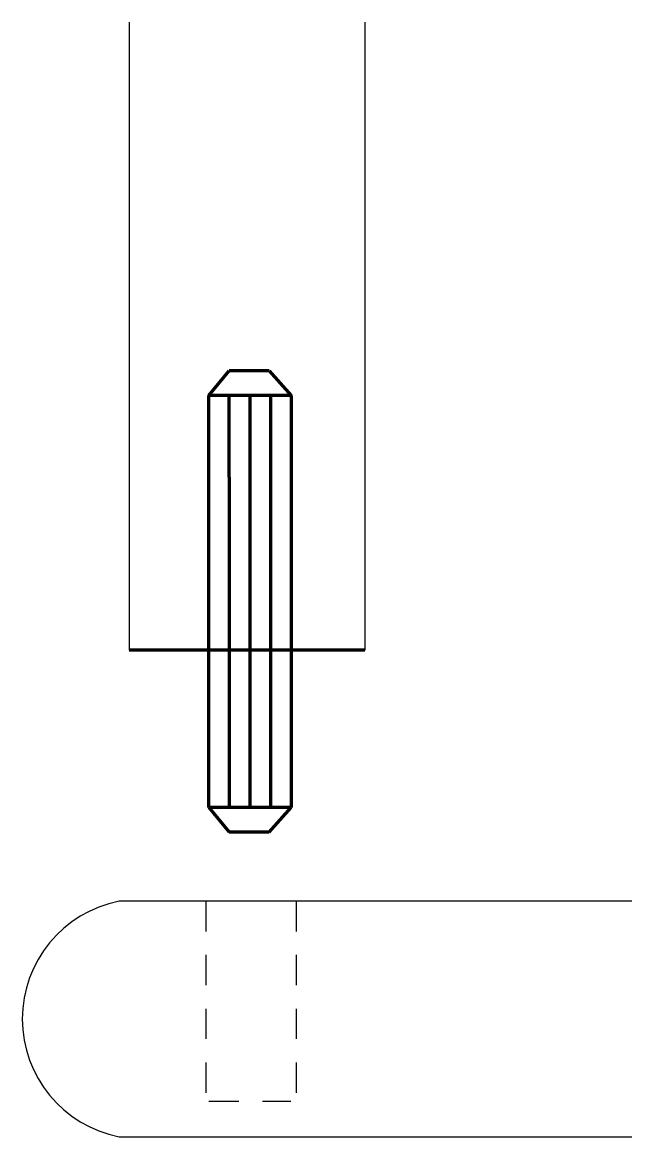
# Model space of a CAD drawing. Header units: centimetres. Extents: x 60.5 to 65.67, y 428 to 437.47.
import ezdxf

# ---------------------------------------------------------------- set-up
doc = ezdxf.new("R2010")
doc.units = ezdxf.units.CM
doc.header["$MEASUREMENT"] = 0
doc.layers.add('A-FURN', color=7, linetype='Continuous')
doc.layers.add('viti e cerniere', color=3, linetype='Continuous')

msp = doc.modelspace()

# ---------------------------------------------------------------- linework, layer by layer
at = {"layer": 'A-FURN'}
for p, q in [((61.4065, 437.4679), (61.4065, 432.1334)), ((63.4065, 437.4679), (63.4065, 432.1334)), ((65.6742, 430), (61.3195, 430)), ((61.3195, 428), (65.6742, 428))]:
    msp.add_line(p, q, dxfattribs=at)
at = {"layer": 'A-FURN', "linetype": 'ByBlock', "lineweight": 100}
msp.add_line((63.4065, 432.1334), (61.4065, 432.1334), dxfattribs=at)
at = {"layer": 'A-FURN'}
msp.add_arc((61.5166, 429), 1.0192, 101.1471, 258.8529, dxfattribs=at)
at = {"layer": 'viti e cerniere', "linetype": 'ByBlock', "lineweight": 100}
for p, q in [((62.0808, 434.2975), (62.2561, 434.5064)), ((62.5934, 434.5064), (62.2561, 434.5064)), ((62.5934, 434.5064), (62.7808, 434.2975)), ((62.0808, 430.7975), (62.0808, 434.2975)), ((62.7808, 434.2975), (62.0808, 434.2975)), ((62.2558, 433.6045), (62.2558, 434.2975)), ((62.4308, 434.2975), (62.4308, 433.6045)), ((62.7808, 434.2975), (62.6058, 434.2975)), ((62.6058, 434.2975), (62.6058, 433.7611)), ((62.7808, 434.2975), (62.7808, 430.7975)), ((62.6058, 433.7611), (62.6058, 430.7975)), ((62.2558, 433.6045), (62.2558, 430.7975)), ((62.4308, 433.6045), (62.4308, 433.6045)), ((62.4308, 433.6045), (62.4308, 430.7975)), ((62.0808, 430.7975), (62.2561, 430.5886)), ((62.7808, 430.7975), (62.0808, 430.7975)), ((62.5934, 430.5886), (62.7808, 430.7975)), ((62.5934, 430.5886), (62.2561, 430.5886))]:
    msp.add_line(p, q, dxfattribs=at)
at = {"layer": 'viti e cerniere'}
for p, q in [((62.0605, 429.7426), (62.0605, 430)), ((62.8271, 429.7426), (62.8271, 430)), ((62.0605, 429.2864), (62.0605, 429.5438)), ((62.8271, 429.2864), (62.8271, 429.5438)), ((62.0605, 428.8302), (62.0605, 429.0876)), ((62.8271, 428.8302), (62.8271, 429.0876)), ((62.0605, 428.3739), (62.0605, 428.6314)), ((62.8271, 428.3739), (62.8271, 428.6314)), ((62.3382, 428.3), (62.0808, 428.3)), ((62.7787, 428.3), (62.537, 428.3))]:
    msp.add_line(p, q, dxfattribs=at)

doc.saveas('drawing.dxf')
